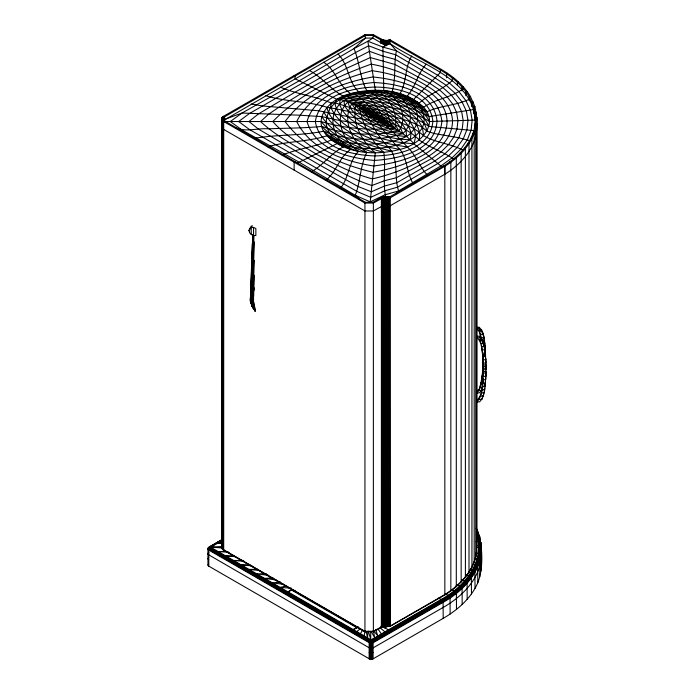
<?xml version="1.0" encoding="UTF-8"?>
<svg xmlns="http://www.w3.org/2000/svg" width="694" height="694" viewBox="0 0 694 694"><rect width="100%" height="100%" fill="white"/><g stroke="black" fill="none" stroke-linecap="round" stroke-linejoin="round"><path stroke-width="1.04" d="M479.077 388.961L476.605 391.433L476.665 392.925L479.138 390.453L481.063 382.507L482.486 372.583L483.059 359.292M476.665 392.925L479.242 392.899L481.714 390.418L479.138 390.453C482.955 380.225 483.05 369.061 483.067 358.269L483.302 363.083L485.887 363.049L485.835 361.557L486.026 369.694L483.449 369.728L483.388 368.236L485.974 368.202L486.026 369.694M483.388 368.236L483.302 376.374L485.887 376.348L485.939 364.879L483.354 364.914L483.449 369.728M485.644 359.258L485.47 369.061M251.297 304.093L250.786 296.286C249.467 298.706 250.204 307.216 254.108 302.87M469.17 100.63L469.17 96.674L473.716 106.919L475.503 117.451L476.795 117.442L476.631 551.444C474.653 570.39 460.322 585.259 444.863 594.958L389.872 626.456L389.872 197.807C387.955 195.43 383.192 196.706 380.468 197.911L372.834 202.318L365.469 202.318L224.604 120.99L223.268 119.654L223.268 118.11L224.604 116.774L365.469 35.446L372.834 35.446L382.368 40.677L386.28 41.25L389.889 40.781L440.369 69.921C451.751 76.574 462.308 85.249 469.17 96.666L470.393 96.44L474.982 106.798L476.795 117.442L476.795 546.091L476.457 542.465M476.631 551.444L476.795 545.675M253.778 299.131L252.243 299.886L250.716 299.721L250.508 296.624M250.716 299.721L253.024 234.988M485.939 371.533L485.705 379.67L483.128 379.696L483.067 378.204C481.957 385.647 482.807 394.843 476.934 400.377L476.995 401.869C484.152 393.914 482.434 381.596 483.354 371.559L485.939 371.533L485.991 373.016L483.414 373.051L483.354 371.559M254.36 275.223L253.657 295.757L251.913 295.913L250.577 294.846L252.321 244.062M250.673 295.193L252.746 234.676M253.449 235.24L251.375 295.757C250.577 300.892 251.367 306.548 255.175 310.374L252.217 301.881L254.368 241.937M253.987 235.396L251.913 295.913C248.912 302.168 261.378 322.927 251.046 303.209L251.297 302.775M254.334 260.25L252.772 301.664L254.967 307.624L254.507 308.023L253.067 308.344L251.046 303.209M254.264 290.101L254.342 287.941M475.373 125.727L475.485 117.468L476.769 117.451C477.437 138.522 461.753 155.855 444.845 166.317L390.141 197.894L386.541 197.313L382.906 197.816L373.372 203.064L364.94 203.064L223.694 121.519L221.802 118.882L223.694 116.245L364.94 34.7L373.372 34.7L383.175 40.079L386.853 40.495L390.115 39.853L441.28 69.4C452.792 76.123 463.471 84.894 470.393 96.44M461.978 89.578C450.354 97.845 435.225 99.034 423.609 107.301C404.741 88.936 374.994 87.253 350.67 93.621C332.678 97.273 310.218 117.633 326.969 135.738C345.838 154.103 375.584 155.786 399.909 149.418C417.901 145.766 440.36 125.406 423.609 107.301C411.143 99.858 396.239 98.123 383.773 90.593L382.932 47.088L389.889 43.418C419.376 64.637 480.925 80.469 474.696 128.537M485.462 380.668L485.835 374.855M453.65 158.995C442.841 151.431 429.751 147.857 419.159 139.919C422.663 121.971 403.795 111.005 390.47 103.684C378.074 97.394 364.497 94.271 350.67 93.621C338.681 85.883 335.662 69.947 323.673 62.217M367.985 631.34L367.551 637.803L366.189 631.575M253.657 295.757L253.275 301.352L254.386 305.23L252.443 306.358L251.835 305.481L252.659 306.93M222.271 539.438L209.146 547.019L208.113 548.208L208.243 565.836L369.859 659.144L373.103 658.849L443.188 618.38C457.624 609.948 471.087 598.349 477.81 582.691C483.18 568.117 482.477 551.739 479.667 536.679L476.674 530.121C489.149 558.453 466.88 587.662 442.364 600.345L372.279 640.814L370.388 640.987L209.284 547.974L209.588 546.889L222.713 539.307M253.483 297.596L251.749 297.917L250.508 297.318L250.95 294.195M476.995 401.869L479.571 401.843C485.583 395.858 484.906 386.107 485.653 378.178M484.811 386.463L485.219 383.157M280.437 87.175C296.806 94.367 315.041 95.928 331.411 103.12C330.049 111.456 323.508 119.342 327.455 128.355C330.179 136.319 336.338 142.548 343.409 146.85C331.159 153.148 323.204 165.181 311.233 171.878M373.372 34.7L372.834 38.083L367.881 41.25L353.992 48.58L299.227 80.808L242.024 113.027L230.321 121.519L242.024 130.012L299.227 162.231L355.276 195.3L370.188 201.867L375.289 152.827C362.094 141.524 351.763 123.463 355.718 105.688C380.815 104.837 407.933 107.9 429.517 121.519L475.503 120.088M221.811 547.34L222.037 546.56M389.577 196.914L443.908 165.797C459.246 156.271 473.525 141.55 475.364 122.769L476.613 122.803C478.747 144.82 462.482 163.42 444.845 174.22L390.141 205.806L386.541 205.216L382.906 205.728L373.372 210.976L364.94 210.976L223.694 129.422L221.88 127.375L222.358 125.276M476.631 551.019C474.653 569.974 460.304 584.851 444.845 594.541L390.141 626.127L386.541 625.537L382.906 626.049L373.372 631.297L364.94 631.297L223.694 549.752L221.88 547.696L222.358 545.597M484.126 390.592L484.577 388.12L484.638 389.612L482.052 389.646L482 388.154M207.974 548.772L209.146 547.019L210.733 547.262L371.724 640.267L373.103 642.765L373.103 658.849M476.197 541.684L479.068 541.494L480.873 542.543C484.802 568.49 464.347 590.577 443.188 602.297L373.103 642.765L369.859 643.06L208.243 549.752L209.284 547.974L222.618 540.409M222.627 547.991L209.978 547.098L208.365 547.757L208.243 565.836M250.751 300.545C249.458 302.506 253.058 302.228 253.683 300.979M390.115 39.853L389.889 43.418L396.413 50.827L437.697 75.238L449.443 83.046L458.951 91.617L466.004 100.786L470.445 110.381L472.163 120.201L471.122 130.056L467.357 139.746L460.946 149.08L452.054 157.876L440.881 165.953L398.616 190.937L395.71 193.834M483.371 393.862L483.779 392.231M250.716 298.403L250.447 299.461M363.977 635.747L365.148 631.575M389.846 39.948L389.586 43.826M249.554 232.629L249.554 228.586L251.245 227.485L253.553 227.459L255.86 228.508L255.86 235.509L253.553 235.535L251.245 234.485L249.554 232.629L248.938 230.469L251.297 225.966M473.716 109.557L428.849 116.618C419.445 104.525 404.975 99.008 392.049 91.738C396.205 78.526 393.567 64.299 396.413 50.827L382.932 47.088L367.881 41.25L375.289 90.211L392.891 96.692L401.644 98.548L413.477 105.375L420.79 108.368L426.862 111.847C440.239 105.427 455.802 105.722 469.17 99.303M389.568 40.044L389.265 43.904M472.085 137.238L474.488 130.654L428.849 126.421C412.462 114.198 390.974 112.055 371.342 108.741C358.581 110.58 349.108 99.337 336.946 99.381L295.037 78.743L295.037 76.114L294.126 75.585M482.877 395.485L482.044 399.362L479.459 399.397L479.407 397.905M389.282 40.122L388.952 43.965M388.996 40.2L388.623 44.026M388.701 40.261L388.293 44.078M388.406 40.321L388.007 44.503M428.849 116.618C406.059 103.389 377.675 99.468 351.815 103.796C341.413 120.366 352.595 141.94 366.805 152.446C360.056 165.771 360.628 181.446 355.276 195.3L359.986 199.759M207.974 553.335L208.755 552.45M207.974 553.89L208.755 553.005M207.974 558.462L208.755 557.568M207.974 564.855L208.755 563.962M388.093 40.373L387.634 44.156M411.733 56.023C404.481 67.37 407.17 82.282 399.909 93.621L417.276 103.918L426.862 111.847M387.79 40.417L387.295 44.182M360.412 633.683L362.676 630.169M387.478 40.452L386.957 41.241L387.07 45.049M248.938 230.469L250.1 228.725M252.408 225.732L251.245 227.485L251.245 234.485M387.165 40.478L386.619 44.216M223.347 120.6L365.469 38.083L372.834 38.083L385.985 45.674L385.942 41.25L386.532 40.504M365.469 202.318L364.94 203.064L364.94 631.722L373.389 631.705L384.077 626.17L383.34 625.528M365.495 630.959L364.957 631.705L223.034 549.726L223.034 121.077L224.075 120.635M386.853 40.495L386.28 41.25L386.28 44.216M426.055 64.29C417.615 73.599 415.602 86.889 407.161 96.188L423.609 107.301M222.653 547.349L209.9 547.236L208.113 548.208L208.243 549.752M386.22 40.504L385.595 41.232L385.595 44.199M385.899 40.504L385.265 41.215L385.265 44.182M429.517 121.519C421.076 105.67 403.986 101.142 387.478 99.381C374.318 97.984 360.568 97.533 347.92 102.027C332.487 116.375 342.715 141.645 358.529 151.301C348.596 161.476 349.334 177.655 340.277 188.395M385.586 40.486L384.927 41.189L385.179 45.205M385.274 40.46L384.589 41.146L384.589 44.112M413.633 99.381L440.369 72.558L440.369 69.921L441.28 69.4L440.369 69.912M384.962 40.434L384.259 41.102L384.259 44.069M384.649 40.391L383.929 41.05L384.242 44.668M384.346 40.347L383.608 40.989L383.608 43.956M399.909 93.621L419.159 103.12C429.109 94.037 442.356 89.665 452.297 80.591L452.306 77.954L453.347 77.511M356.837 631.618L360.455 628.547M384.042 40.287L383.288 40.92L383.288 43.887M383.747 40.226L382.975 40.851L383.296 44.121M208.365 547.757L221.985 539.785M210.135 546.967L210.135 547.661L370.743 640.354L441.818 599.798C465.466 587.367 487.535 559.702 476.57 531.899M383.452 40.157L382.672 40.764L382.672 43.731M267.719 146.833C287.03 141.012 307.772 142.027 326.969 135.738L333.302 138.54L345.3 145.471L350.67 149.418C339.262 156.827 336.668 171.921 325.989 180.032M383.175 40.079L382.368 40.677L382.368 43.635L380.468 42.49L380.468 39.853L381.388 39.324M382.888 39.992L382.073 40.573L382.073 43.21L385.942 43.887L389.889 43.418M382.62 39.896L381.787 40.469L381.787 43.436M382.359 39.792L381.509 40.365L381.509 43.323M222.627 546.707L210.733 547.262L209.588 548.217L208.755 550.16L208.755 566.243M382.099 39.688L381.232 40.243L381.414 43.037M381.847 39.575L380.971 40.122L380.971 43.089M381.613 39.454L380.72 39.992L380.72 42.959M224.604 120.99L223.694 121.519L223.694 550.169L364.94 631.722M295.037 161.659L294.126 162.188L294.126 170.091M208.755 547.878L222.332 539.932M294.143 590.82L295.037 590.308M381.605 626.977L381.605 198.328L380.72 197.781M382.628 626.561L382.628 197.903L381.804 197.322M384.953 628.018L388.649 625.884M224.414 120.877L223.459 121.381L223.459 550.03M358.434 626.986L353.263 629.553L358.078 627.168M292.729 589.44L287.915 591.826L291.506 590.03L356.855 627.758M296.711 163.472L336.946 143.658M447.578 73.321L446.598 73.798L446.606 77.763M370.188 201.867L384.832 194.858L398.616 190.937C393.724 176.718 399.414 158.692 388.336 147.05C377.475 136.466 371.255 122.5 363.543 109.721L359.631 107.665C362.433 124.755 371.064 140.682 383.773 152.446C385.89 167.02 382.75 182.218 385.604 196.532M224.24 120.765L223.234 121.233L223.234 549.882M373.103 647.329L370.691 647.788L369.147 647.329M373.103 652.455L371.559 652.907L369.147 652.455M282.215 155.126C298.116 148.525 315.631 146.868 331.411 139.919L350.67 149.418M223.928 120.504L222.843 120.912L223.052 549.717M224.604 119.411L242.024 113.027L299.825 115.213L321.73 116.618L340.19 120.635L356.083 123.038L390.948 125.753C398.833 131.235 407.777 135.851 413.633 143.658L442.399 167.193M458.534 81.953L457.441 82.334L457.441 85.31M223.65 120.236L222.505 120.574L222.861 549.553M222.358 120.4L223.537 120.097M467.088 91.435L465.9 91.721L465.9 95.685M383.001 196.966L383.765 197.59L383.47 626.309L383.47 197.66L382.698 197.044M222.227 120.218L223.433 119.949M286.067 586.057L280.15 587.35L291.549 588.243M254.256 138.366C277.21 134.324 300.849 135.868 323.716 131.192C348.527 141.203 377.25 141.854 402.659 133.63C408.887 128.555 411.724 120.01 409.72 112.228C406.623 100.24 395.988 91.86 383.773 90.593M309.359 70.476C322.137 77.095 330.622 89.578 343.409 96.188C363.639 90.845 385.283 90.35 405.279 96.987C417.97 99.745 428.345 114.77 422.438 127.358C414.162 142.435 395.424 146.304 379.731 148.204C361.557 149.349 341.457 148.074 326.969 135.738M222.115 120.036L223.347 119.802M222.019 119.845L223.268 119.654M210.733 547.262L208.512 548.147L208.365 549.145L369.919 642.418L372.999 642.141L443.093 601.672C462.421 590.646 481.055 572.125 481.272 548.451L479.467 547.314L476.587 547.375M221.941 119.663L223.199 119.507M375.289 90.211L388.545 93.091C400.1 100.96 408.011 118.518 398.764 130.906C373.389 136.319 346.254 135.035 321.73 126.421C304.076 128.225 286.301 128.06 268.595 128.815C257.5 127.913 245.659 132.502 235.249 127.531M280.515 582.04L272.395 582.865L283.785 584.374M474.982 106.798L473.716 106.919L473.716 113.851M221.88 119.463L223.156 119.351M350.67 93.621C364.827 91.322 378.724 96.006 392.891 96.692C406.884 103.406 422.551 111.274 428.849 126.421M386.246 625.953L384.667 626.075L384.667 197.426L383.956 196.766M221.837 119.273L223.121 119.195M222.358 542.812L218.055 543.038L222.332 543.072M273.037 577.937L264.631 578.38L276.134 579.976M331.411 103.12L335.002 102.946L339.574 104.187L365.374 112.619L379.202 118.535L390.948 125.753C388.163 111.743 381.041 95.798 366.805 90.593C359.631 77.65 359.77 62.104 353.992 48.58L365.469 38.083L364.94 34.7M476.396 533.842L477.047 535.733L479.268 536.202C486.98 563.597 465.483 588.746 442.807 600.995L372.713 641.464L370.102 641.698L209.146 548.859L208.512 547.74M221.811 119.082L223.095 119.038M266.279 573.617L256.867 573.903L268.595 575.352M257.552 569.288L249.103 569.418L259.695 570.529M482.113 349.177L483.128 359.761L485.705 359.735L485.444 356.421L482.868 356.447C481.757 350.123 482.304 342.229 476.995 337.744L476.934 336.252L479.519 336.217C485.757 342.411 484.828 352.543 485.696 360.75L485.323 349.299L485.375 350.791C484.299 342.949 485.349 333.146 479.19 327.273L476.605 327.308L476.665 328.8L479.138 331.212L481.419 339.262M476.665 328.8L479.242 328.765C484.559 333.259 484.013 341.144 485.115 347.477L485.063 345.985M476.995 337.744L479.571 337.709C484.889 342.203 484.343 350.088 485.444 356.421L485.392 354.929L482.807 354.955L482.868 356.447M479.459 340.155L482.044 340.121L481.992 338.629M481.723 340.901L484.308 340.867L484.247 339.383M480.638 343.322L483.224 343.287L483.171 341.795M483.05 344.189L484.768 344.163L484.716 342.68M482.052 349.845L484.638 349.811L484.577 348.327M483.354 364.914L483.414 366.406L485.991 366.371L485.939 364.879M483.449 380.676L481.723 380.702L481.671 379.21M485.444 382.984L482.868 383.019L482.807 381.527M482.842 383.973L481.124 383.99L481.063 382.507M482.894 387.226L480.317 387.261L480.257 385.769M484.03 392.908L481.454 392.934L481.393 391.451M483.224 396.17L480.638 396.205L480.586 394.713M476.197 553.066L479.068 553.135L480.873 554.359L481.011 571.015M249.987 564.899L241.347 564.942L251.991 565.896M386.558 625.953L386.228 197.313L385.612 196.584M343.409 96.188L357.87 96.162L374.847 94.957L387.478 99.381L399.397 105.323L409.72 112.228L417.615 119.654L422.438 127.358L426.862 131.192L434.262 133.526L458.76 137.742L469.873 140.691M221.802 118.882L223.086 118.882M224.604 121.519L321.062 121.519C344.883 128.668 370.145 130.55 394.86 128.286C398.512 114.683 390.731 100.023 379.696 92.163L366.805 90.593M243.204 560.474L233.583 560.457L244.21 561.316M234.39 556.024L225.819 555.972L235.483 556.683M227.675 551.574L218.055 551.496L228.812 552.224M265.828 95.607C285.65 102.113 307.147 100.795 326.969 107.301C345.864 110.251 364.801 115.117 383.123 120.877C373.12 112.289 366.042 100.257 354.113 94.002L336.946 99.381L335.002 102.946L330.96 107.379C335.835 120.262 348.726 127.436 360.108 133.855C374.786 141.298 390.956 144.742 407.161 146.85C416.183 154.823 419.384 167.219 427.912 175.599M337.987 53.95C348.535 64.299 347.98 81.389 358.529 91.738C376.339 90.524 393.186 98.34 408.011 107.457C416.313 113.434 425.014 120.53 426.862 131.192M387.191 625.971L386.541 625.962L386.541 197.313L385.942 196.567M221.811 118.691L223.095 118.726M475.043 558.731L477.88 558.93L479.667 560.223L479.806 576.888M221.837 118.492L223.121 118.57M387.504 625.997L387.174 197.33L386.619 196.567M474.54 128.043L475.746 128.13L475.772 556.77M473.117 564.317L475.911 564.638L477.672 566.018L477.81 582.691M224.604 120.253L223.65 120.166L223.694 116.245L224.604 116.774L224.604 121.944M387.651 625.251L388.12 626.066L387.486 626.005L387.486 197.356L386.957 196.576M251.228 104.039L262.792 105.974L318.667 110.78L347.703 116.575L387.035 123.28C379.071 111.847 372.999 95.911 358.529 91.738M221.941 118.11L223.199 118.266M473.013 133.257L474.184 133.404L474.202 562.045M224.604 119.836L224.075 119.767L224.075 117.13L223.034 116.696M470.22 569.774L473.178 570.251L474.896 571.709L475.026 588.391M470.792 138.401L471.92 138.6L471.946 567.241M465.769 574.918L469.682 575.716L471.347 577.252L471.478 593.934M223.347 117.963L222.115 117.728L222.245 548.859M412.522 182.617C406.58 172.225 407.508 158.961 399.909 149.418C382.984 146.382 366.189 141.776 351.181 133.153C341.595 126.664 329.173 119.698 326.969 107.301M467.895 143.424L468.988 143.675L469.005 572.316M461.684 580.037L465.457 581.008L467.062 582.622L467.192 599.312M392.049 151.301C366.762 145.003 337.015 136.215 323.716 111.847M456.912 584.955L460.521 586.092L462.065 587.775L462.187 604.474M464.329 148.299L465.379 148.603L465.405 577.243M389.889 626.448L389.004 626.231L388.623 196.732M383.773 152.446C360.811 145.966 335.887 137.013 321.73 116.618M222.505 117.191L223.65 117.529M222.661 117.017L223.78 117.39L223.78 120.357L222.661 120.747L222.661 549.396M375.289 152.827C355.328 146.512 334.872 137.88 321.062 121.519M451.49 589.64L454.917 590.941L456.374 592.693L456.487 609.393M460.122 153.001L461.137 153.365L461.154 161.26L461.154 582.006M222.843 116.852L223.928 117.26L223.928 120.227M366.805 152.446C350.383 146.616 334.187 138.878 321.73 126.421M392.049 91.738C403.769 94.419 415.064 102.434 417.415 114.84C418.89 123.567 413.641 131.851 406.537 136.501C394.123 142.27 380.277 144.005 366.71 144.118C351.719 143.398 334.838 142.695 323.716 131.192M455.29 157.503L456.279 157.92L456.296 165.814L456.296 586.56L455.316 586.144M445.123 593.934L448.662 595.521L450.042 597.334L450.146 614.034M358.529 151.301C345.664 148.247 335.141 137.976 333.163 124.747C331.784 115.36 336.148 105.679 344.042 100.422C360.047 91.391 378.109 100.812 392.821 108.186C404.992 115.074 420.738 127.93 413.633 143.658C394.183 142.548 374.717 138.384 357.757 128.425C348.423 122.213 336.321 115.247 335.002 102.946L340.207 99.138L346.705 96.188L357.774 102.625L379.202 118.535L363.543 109.721C383.47 114.38 404.203 117.598 422.438 127.358L423.609 135.738C435.945 142.973 450.97 143.476 463.419 150.451M223.234 116.54L224.24 117.008L224.24 119.975M449.877 161.78L450.831 162.249L450.848 170.143L450.848 590.889M407.161 146.85C396.404 134.836 384.519 123.445 371.368 114.016C387.105 122.855 406.415 126.577 419.159 139.919M438.521 598.054L441.818 599.798L443.093 601.672L443.188 618.38M381.37 626.222L388.545 629.814M223.459 116.392L224.414 116.887L224.414 120.843M371.368 114.016L379.202 118.535M407.161 96.188L419.159 103.12M331.411 139.919L343.409 146.85M380.468 197.911L381.37 198.449L381.37 627.098M380.98 197.66L381.847 198.215L381.847 626.864M380.997 626.3L381.865 626.856M381.249 197.538L382.099 198.102L382.116 626.743L381.266 626.179M381.527 197.426L382.359 198.007L382.377 626.639L381.544 626.066M382.099 197.226L382.906 197.816L382.906 626.465M382.394 197.131L383.183 197.738L383.183 626.387L382.411 625.771M383.487 626.3L382.715 625.684L383.782 626.231M208.755 554.732L207.974 553.847M208.755 559.85L207.974 558.965M380.251 627.966L384.97 631.87M383.314 196.888L384.06 197.53L384.06 626.179L384.684 626.066L383.973 625.407M383.635 196.827L384.363 197.478L384.363 626.127L383.652 625.468M384.285 196.714L384.97 197.391L384.97 626.04L384.303 625.355M423.609 135.738C408.289 121.702 386.029 119.767 367.456 111.838C379.184 123.523 388.336 137.551 399.909 149.418M384.606 196.671L385.283 197.356L385.283 626.005L384.632 625.311M222.687 549.388L222.227 548.867L222.227 117.546L223.433 117.815L223.433 120.782M384.944 196.636L385.595 197.339L385.595 625.988M385.274 196.61L385.907 197.322L385.907 625.971M477.281 530.424L479.806 537.234L479.667 536.679M254.16 309.645L251.749 305.881M254.039 308.31L255.548 310.192M373.962 631.08L377.831 635.999L375.645 629.493M254.507 308.023L255.47 309.255M386.28 196.567L386.853 197.322L386.853 625.971M372.834 202.318L373.372 203.064L373.372 631.722L372.852 630.959M378.117 629.198L381.405 633.934M387.295 196.593L387.79 197.382L387.79 626.04M387.625 196.61L388.102 197.426L388.102 626.075L388.727 626.162L388.31 625.32M207.974 554.393L369.859 648.187L373.103 647.884L443.188 607.424C463.019 596.146 482.417 576.619 481.28 552.172M371.186 631.436L374.699 637.803L373.493 631.202M387.963 196.645L388.406 197.469L388.406 626.118L387.981 625.285M388.293 196.688L389.022 626.222L388.64 625.372M476.284 528.039L477.81 531.431L476.353 528.533M388.944 196.784L389.299 626.3L388.961 625.424M479.701 339.453L480.586 341.83M389.265 196.844L389.586 626.378L389.282 625.485M221.828 547.722L222.019 548.503L222.019 117.919L223.268 118.11L223.199 120.244M368.358 631.219L371.481 641.829L371.559 659.3M389.889 196.983L390.141 626.543M480.873 542.543L481.011 547.21M250.491 300.944L250.864 302.454M477.047 535.733C484.62 562.652 463.497 587.367 441.211 599.399L370.527 640.267L369.147 642.765L369.147 658.849M482 348.353L481.393 345.074L481.454 346.566L484.03 346.532L483.978 345.039M476.457 122.144L476.795 125.354M481.28 563.138L481.41 565.107M485.653 358.243L485.887 363.049M370.735 631.566L370.691 659.3M485.037 351.624L485.097 353.107L482.512 353.142L482.46 351.65M485.505 365.912L485.557 367.404M483.649 336.096L483.701 337.588L481.124 337.622L480.257 332.886L480.317 334.378L482.894 334.343L482.842 332.851M485.037 384.814L485.097 386.306L482.512 386.332L482.46 384.84M483.302 363.083L483.25 361.591L483.414 366.406M483.024 362.615L483.085 364.107M481.662 329.685L481.714 331.177L479.138 331.212L479.077 329.719M482.92 365.938L482.981 367.43M483.25 374.881L483.302 376.374M482.746 369.26L482.798 370.752M482.486 372.583L482.538 374.075M482.13 375.896L482.183 377.389M479.19 327.273L479.242 328.765M479.519 336.217L479.571 337.709M482.981 354.14L483.119 360.785M250.447 298.776L250.491 301.63M444.845 174.22L444.828 166.326L443.908 165.797L444.828 166.326L444.845 594.966M476.24 114.076L476.24 112.098L474.956 112.168L474.956 118.101M473.03 103.545L473.03 101.567L471.781 101.74L471.781 106.694M463.124 89.561L463.124 86.603L461.978 86.932L461.978 90.897M372.392 659.144L372.392 643.06L371.125 639.868L369.859 643.06L369.859 659.144M253.553 227.459L253.553 235.535M223.537 120.635L223.537 117.668L222.358 117.364L222.358 549.049M223.156 120.175L223.156 118.414L221.88 118.301L221.88 548.121M411.004 132.884L410.371 139.641C395.077 139.728 380.043 135.694 366.363 128.971C355.927 122.951 343.443 116.479 339.574 104.187L340.207 99.138C355.276 95.945 370.639 100.266 384.216 106.798C395.007 112.888 407.838 119.888 411.004 132.884M441.844 121.12C439.406 153.678 400.143 162.57 373.572 165.996C344.311 161.268 310.73 149.887 296.702 121.519C310.582 93.239 343.912 82.178 372.886 76.956C399.709 79.723 438.166 89.144 441.844 121.12M437.038 121.277C435.043 151.335 398.625 159.004 374.144 160.427C348.405 158.093 315.197 149.557 307 121.519C315.137 93.577 348.119 85.128 373.71 82.508C398.365 83.558 434.192 91.573 437.038 121.277M447.075 120.964C447.179 134.992 437.194 146.634 425.743 153.574C409.547 163.411 391.546 168.989 373.008 172.268C340.069 164.357 305.724 149.496 285.095 121.519C305.464 93.586 339.592 79.376 372.045 70.719C390.557 73.113 408.28 79.055 424.329 88.65C436.032 95.451 446.502 106.807 447.075 120.964M452.514 120.799C452.583 136.163 441.124 148.438 428.771 156.046C411.308 166.898 392.353 174.177 372.444 178.896C352.457 173.647 334.014 163.871 315.987 153.973C300.736 144.499 284.661 135.278 272.829 121.519C299.652 94.193 335.48 76.904 371.195 64.143C391.173 67.622 409.703 75.455 427.001 85.969C439.692 93.386 451.751 105.28 452.514 120.799M457.945 120.643L457.034 128.841L453.859 136.9L448.506 144.63L441.089 151.891L431.798 158.527L396.43 177.725L384.476 180.718L371.889 185.515C350.565 178.653 331.368 166.707 311.797 156.037C294.334 145.211 275.596 135.738 260.562 121.519L268.595 114.224L278.754 107.353L311.797 87.002L346.523 68.307L370.344 57.567L394.955 64.464L429.673 83.289L439.345 89.734L447.17 96.848L452.956 104.473L456.583 112.463L457.945 120.643M467.982 120.331L466.958 129.578L463.314 138.67L457.146 147.458L448.593 155.777L437.853 163.48L397.671 187.128L384.606 190.85L370.752 197.356L356.673 191.301L249.493 129.552L238.658 121.519L249.493 113.486L355.519 52.544L368.679 45.778L382.923 51.217L395.719 54.783L435.025 77.928L446.277 85.371L455.385 93.482L462.126 102.113L466.359 111.127L467.982 120.331M463.176 120.478L462.195 129.179L458.76 137.742L452.956 145.992L444.915 153.799L434.826 160.999L396.968 182.652L384.502 186.044L371.325 191.787L357.939 186.443L320.342 165.424L258.524 129.162L248.955 121.519L258.524 113.877L294.967 92.259L344.701 63.961L369.512 51.33L383.027 56.136L395.259 59.398L432.353 80.608L442.885 87.591L451.412 95.208L457.719 103.328L461.675 111.812L463.176 120.478M432.856 121.407C430.627 148.802 397.176 155.595 374.708 155.924C351.962 155.109 319.578 148.238 315.336 121.519C319.561 94.861 351.815 87.982 374.517 87.045C397.072 87.218 430.185 94.184 432.856 121.407M354.131 100.127L344.042 100.422L344.502 105.688C357.653 125.788 383.374 134.983 406.537 136.501L406.077 130.116C395.927 111.821 373.884 103.259 354.131 100.127M357.774 102.625L347.92 102.027C350.635 113.504 362.736 119.021 371.984 124.599C381.631 129.275 391.919 132.762 402.659 133.63C397.558 114.874 374.621 107.24 357.774 102.625M361.366 105.297L351.815 103.796C361.557 119.776 381.223 127.106 398.764 130.906C391.91 116.592 375.515 110.164 361.366 105.297M364.931 108.056L355.718 105.688C365.512 117.555 380.364 124.131 394.86 128.286C387.764 118.136 376.07 112.619 364.931 108.056M368.479 110.823L359.631 107.665C368.505 116.011 379.575 121.623 390.948 125.753L385.205 120.478L377.336 115.317L368.479 110.823M372.027 113.538L363.543 109.721L370.336 114.51L387.035 123.28L380.243 118.284L372.027 113.538M375.593 116.132L367.456 111.838L383.123 120.877L375.593 116.132M475.485 120.435L475.485 117.468L475.503 120.426"/></g></svg>
